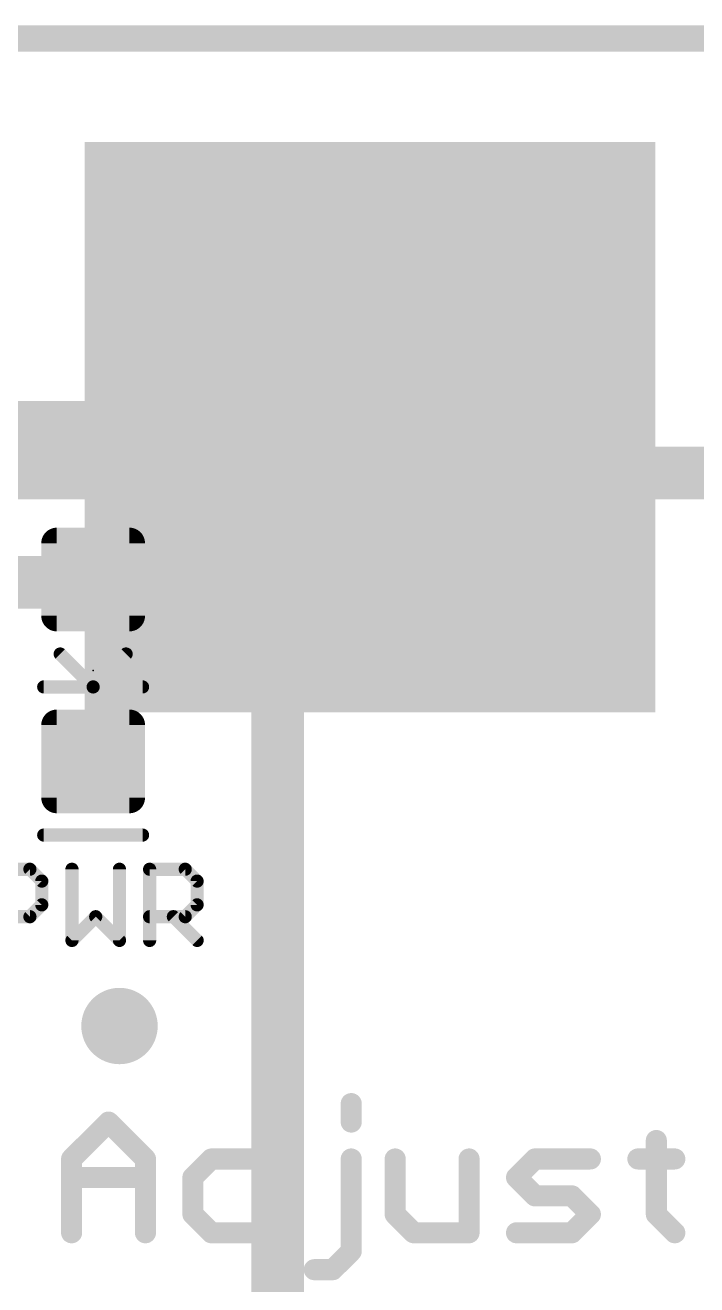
# Model space of a CAD drawing. Extents: x -33 to 74, y -21 to 38.
# Drawn here: x 17.89 to 24.36, y 26.08 to 38.23 of the extents above; entities that cross this region are included whole.
import ezdxf

# ---------------------------------------------------------------- set-up
doc = ezdxf.new("R2010")
doc.units = 0
for name, color, linetype in [('1', 12, 'CONTINUOUS'), ('16', 132, 'CONTINUOUS'), ('18', 110, 'CONTINUOUS'), ('20', 53, 'CONTINUOUS'), ('21', 41, 'CONTINUOUS'), ('23', 53, 'CONTINUOUS'), ('51', 53, 'CONTINUOUS')]:
    doc.layers.add(name, color=color, linetype=linetype)

# ---------------------------------------------------------------- blocks, each defined once
blk = doc.blocks.new('RECT')
blk.add_solid([(-0.5, -0.5), (0.5, -0.5), (-0.5, 0.5), (0.5, 0.5)])
blk = doc.blocks.new('RECT160000X160000R30')
at = {"const_width": 0.15}
blk.add_lwpolyline([(0.425, -0.35), (0.425, 0.35, 0.4142), (0.35, 0.425), (-0.35, 0.425, 0.4142), (-0.425, 0.35), (-0.425, -0.35, 0.4142), (-0.35, -0.425), (0.35, -0.425, 0.4142)], format="xyb", close=True, dxfattribs=at)
blk.add_solid([(-0.3754, -0.3754), (0.3754, -0.3754), (-0.3754, 0.3754), (0.3754, 0.3754)])
blk = doc.blocks.new('ROUNDV')
at = {"const_width": 0.5}
blk.add_lwpolyline([(0, -0.25, 1), (0, 0.25, 1), (0, -0.25)], format="xyb", dxfattribs=at)

msp = doc.modelspace()

# ---------------------------------------------------------------- linework, layer by layer
at = {"layer": '1'}
for points, const_width in [([(0, 38.1), (31.75, 38.1)], 0.254), ([(20.32, 33.909), (13.2236, 33.909)], 0.508), ([(20.32, 33.909), (29.591, 33.909)], 0.508), ([(20.32, 19.058), (20.32, 33.909)], 0.508), ([(17.018, 32.854), (18.542, 32.854)], 0.508), ([(18.542, 32.854), (18.542, 32.881)], 0.508)]:
    msp.add_lwpolyline(points, dxfattribs=dict(at, const_width=const_width))
at = {"layer": '1', "const_width": 0.254}
for points in [[(20.32, 34.036, 1), (20.32, 33.782)], [(20.447, 33.909, 1), (20.193, 33.909)], [(20.32, 33.782, 1), (20.32, 34.036)], [(18.669, 32.881, 1), (18.415, 32.881)], [(18.542, 32.727, 1), (18.542, 32.981)], [(18.415, 32.854, 1), (18.669, 32.854)]]:
    msp.add_lwpolyline(points, format="xyb", dxfattribs=at)
at = {"layer": '16'}
for points, const_width in [([(0, 38.1), (31.75, 38.1)], 0.254), ([(21.209, 34.35), (15.046, 34.35)], 0.508)]:
    msp.add_lwpolyline(points, dxfattribs=dict(at, const_width=const_width))
at = {"layer": '16', "const_width": 0.254}
msp.add_lwpolyline([(21.209, 34.223, 1), (21.209, 34.477)], format="xyb", dxfattribs=at)
at = {"layer": '20', "const_width": 0.2032}
msp.add_lwpolyline([(31.75, 38.1), (0, 38.1)], dxfattribs=at)
at = {"layer": '21'}
for points, const_width in [([(18.0658, 30.4483, 1), (18.0658, 30.3848)], 0.0635), ([(19.0183, 30.3848, 1), (19.0183, 30.4483)], 0.0635), ([(17.9551, 30.1093, 1), (17.9102, 30.0644)], 0.0635), ([(17.9327, 30.0551, 1), (17.9327, 30.1186)], 0.0635), ([(18.3697, 30.0869, 1), (18.3062, 30.0869)], 0.0635), ([(18.8273, 30.0869, 1), (18.7638, 30.0869)], 0.0635), ([(19.0863, 30.1186, 1), (19.0863, 30.0551)], 0.0635), ([(19.1181, 30.0869, 1), (19.0546, 30.0869)], 0.0635), ([(19.452, 30.1093, 1), (19.4071, 30.0644)], 0.0635), ([(19.4295, 30.0551, 1), (19.4295, 30.1186)], 0.0635), ([(18.0788, 29.9725, 1), (18.0153, 29.9725)], 0.0635), ([(18.0246, 29.95, 1), (18.0695, 29.9949)], 0.0635), ([(19.5757, 29.9725, 1), (19.5122, 29.9725)], 0.0635), ([(19.5215, 29.95, 1), (19.5664, 29.9949)], 0.0635), ([(18.0153, 29.7437, 1), (18.0788, 29.7437)], 0.0635), ([(18.0695, 29.7212, 1), (18.0246, 29.7661)], 0.0635), ([(19.5122, 29.7437, 1), (19.5757, 29.7437)], 0.0635), ([(19.5664, 29.7212, 1), (19.5215, 29.7661)], 0.0635), ([(17.9102, 29.6517, 1), (17.9551, 29.6068)], 0.0635), ([(17.9327, 29.5975, 1), (17.9327, 29.661)], 0.0635), ([(18.5892, 29.6517, 1), (18.5443, 29.6068)], 0.0635), ([(18.5892, 29.6068, 1), (18.5443, 29.6517)], 0.0635), ([(19.0863, 29.661, 1), (19.0863, 29.5975)], 0.0635), ([(19.3376, 29.6517, 1), (19.2927, 29.6068)], 0.0635), ([(19.4071, 29.6517, 1), (19.452, 29.6068)], 0.0635), ([(19.4295, 29.5975, 1), (19.4295, 29.661)], 0.0635), ([(18.3155, 29.423, 1), (18.3604, 29.378)], 0.0635), ([(18.3062, 29.4005, 1), (18.3697, 29.4005)], 0.0635), ([(18.7638, 29.4005, 1), (18.8273, 29.4005)], 0.0635), ([(18.7731, 29.378, 1), (18.818, 29.423)], 0.0635), ([(19.0546, 29.4005, 1), (19.1181, 29.4005)], 0.0635), ([(19.5215, 29.378, 1), (19.5664, 29.423)], 0.0635), ([(21.0798, 27.8268, 1), (20.9782, 27.8268)], 0.1016), ([(18.7261, 27.6847, 1), (18.6543, 27.6129)], 0.1016), ([(18.7261, 27.6129, 1), (18.6543, 27.6847)], 0.1016), ([(20.2663, 27.6488, 1), (20.1647, 27.6488)], 0.1016), ([(20.9782, 27.6488, 1), (21.0798, 27.6488)], 0.1016), ([(24.0202, 27.4709, 1), (23.9186, 27.4709)], 0.1016), ([(18.3851, 27.2929, 1), (18.2835, 27.2929)], 0.1016), ([(18.2984, 27.3288, 1), (18.3702, 27.257)], 0.1016), ([(19.0969, 27.2929, 1), (18.9953, 27.2929)], 0.1016), ([(19.0102, 27.257, 1), (19.082, 27.3288)], 0.1016), ([(19.6817, 27.3437, 1), (19.6817, 27.2421)], 0.1016), ([(19.7176, 27.257, 1), (19.6457, 27.3288)], 0.1016), ([(20.2155, 27.2421, 1), (20.2155, 27.3437)], 0.1016), ([(21.0798, 27.2929, 1), (20.9782, 27.2929)], 0.1016), ([(21.5035, 27.2929, 1), (21.4019, 27.2929)], 0.1016), ([(22.2153, 27.2929, 1), (22.1137, 27.2929)], 0.1016), ([(22.8, 27.3437, 1), (22.8, 27.2421)], 0.1016), ([(22.836, 27.257, 1), (22.7641, 27.3288)], 0.1016), ([(23.3339, 27.2421, 1), (23.3339, 27.3437)], 0.1016), ([(23.7915, 27.3437, 1), (23.7915, 27.2421)], 0.1016), ([(24.1474, 27.2421, 1), (24.1474, 27.3437)], 0.1016), ([(18.3343, 27.1658, 1), (18.3343, 27.0642)], 0.1016), ([(19.0461, 27.0642, 1), (19.0461, 27.1658)], 0.1016), ([(19.5545, 27.115, 1), (19.4529, 27.115)], 0.1016), ([(22.658, 27.1509, 1), (22.5862, 27.079)], 0.1016), ([(19.4678, 27.1509, 1), (19.5396, 27.079)], 0.1016), ([(22.5862, 27.1509, 1), (22.658, 27.079)], 0.1016), ([(22.8, 26.9878, 1), (22.8, 26.8862)], 0.1016), ([(22.7641, 26.9011, 1), (22.836, 26.9729)], 0.1016), ([(23.1919, 26.9729, 1), (23.12, 26.9011)], 0.1016), ([(23.1559, 26.8862, 1), (23.1559, 26.9878)], 0.1016), ([(19.5396, 26.795, 1), (19.4678, 26.7231)], 0.1016), ([(21.4886, 26.795, 1), (21.4168, 26.7231)], 0.1016), ([(23.3698, 26.7231, 1), (23.298, 26.795)], 0.1016), ([(24.0054, 26.795, 1), (23.9335, 26.7231)], 0.1016), ([(19.4529, 26.7591, 1), (19.5545, 26.7591)], 0.1016), ([(21.4019, 26.7591, 1), (21.5035, 26.7591)], 0.1016), ([(23.298, 26.7231, 1), (23.3698, 26.795)], 0.1016), ([(23.9186, 26.7591, 1), (24.0202, 26.7591)], 0.1016), ([(18.2835, 26.5811, 1), (18.3851, 26.5811)], 0.1016), ([(18.9953, 26.5811, 1), (19.0969, 26.5811)], 0.1016), ([(19.6817, 26.6319, 1), (19.6817, 26.5303)], 0.1016), ([(19.6457, 26.5452, 1), (19.7176, 26.617)], 0.1016), ([(20.1647, 26.5811, 1), (20.2663, 26.5811)], 0.1016), ([(20.2155, 26.5303, 1), (20.2155, 26.6319)], 0.1016), ([(21.6306, 26.6319, 1), (21.6306, 26.5303)], 0.1016), ([(21.5947, 26.5452, 1), (21.6666, 26.617)], 0.1016), ([(22.1137, 26.5811, 1), (22.2153, 26.5811)], 0.1016), ([(22.1645, 26.5303, 1), (22.1645, 26.6319)], 0.1016), ([(22.6221, 26.6319, 1), (22.6221, 26.5303)], 0.1016), ([(23.12, 26.617, 1), (23.1919, 26.5452)], 0.1016), ([(23.1559, 26.5303, 1), (23.1559, 26.6319)], 0.1016), ([(24.1115, 26.5452, 1), (24.1833, 26.617)], 0.1016), ([(21.0649, 26.3672, 1), (20.9931, 26.4391)], 0.1016), ([(20.9782, 26.4032, 1), (21.0798, 26.4032)], 0.1016), ([(20.6731, 26.276, 1), (20.6731, 26.1744)], 0.1016), ([(20.8151, 26.2611, 1), (20.887, 26.1893)], 0.1016), ([(20.851, 26.1744, 1), (20.851, 26.276)], 0.1016)]:
    msp.add_lwpolyline(points, format="xyb", dxfattribs=dict(at, const_width=const_width))
for points, const_width in [([(19.0183, 30.4165), (18.0658, 30.4165)], 0.127), ([(17.5895, 30.0869), (17.9327, 30.0869)], 0.127), ([(17.9327, 30.0869), (18.0471, 29.9725)], 0.127), ([(18.3379, 30.0869), (18.3379, 29.4005)], 0.127), ([(18.7955, 29.4005), (18.7955, 30.0869)], 0.127), ([(19.0863, 29.4005), (19.0863, 30.0869)], 0.127), ([(19.0863, 30.0869), (19.4295, 30.0869)], 0.127), ([(19.4295, 30.0869), (19.5439, 29.9725)], 0.127), ([(18.0471, 29.9725), (18.0471, 29.7437)], 0.127), ([(19.5439, 29.9725), (19.5439, 29.7437)], 0.127), ([(18.0471, 29.7437), (17.9327, 29.6293)], 0.127), ([(19.5439, 29.7437), (19.4295, 29.6293)], 0.127), ([(17.9327, 29.6293), (17.5895, 29.6293)], 0.127), ([(18.3379, 29.4005), (18.5667, 29.6293)], 0.127), ([(18.5667, 29.6293), (18.7955, 29.4005)], 0.127), ([(19.4295, 29.6293), (19.0863, 29.6293)], 0.127), ([(19.3151, 29.6293), (19.5439, 29.4005)], 0.127), ([(21.029, 27.8268), (21.029, 27.6488)], 0.2032), ([(18.3343, 27.2929), (18.6902, 27.6488)], 0.2032), ([(18.6902, 27.6488), (19.0461, 27.2929)], 0.2032), ([(20.2155, 27.6488), (20.2155, 26.5811)], 0.2032), ([(23.9694, 27.4709), (23.9694, 26.7591)], 0.2032), ([(18.3343, 26.5811), (18.3343, 27.2929)], 0.2032), ([(19.0461, 27.2929), (19.0461, 26.5811)], 0.2032), ([(19.5037, 27.115), (19.6817, 27.2929)], 0.2032), ([(19.6817, 27.2929), (20.2155, 27.2929)], 0.2032), ([(21.029, 26.4032), (21.029, 27.2929)], 0.2032), ([(21.4527, 27.2929), (21.4527, 26.7591)], 0.2032), ([(22.1645, 26.5811), (22.1645, 27.2929)], 0.2032), ([(22.6221, 27.115), (22.8, 27.2929)], 0.2032), ([(22.8, 27.2929), (23.3339, 27.2929)], 0.2032), ([(23.7915, 27.2929), (24.1474, 27.2929)], 0.2032), ([(18.3343, 27.115), (19.0461, 27.115)], 0.2032), ([(19.5037, 26.7591), (19.5037, 27.115)], 0.2032), ([(22.8, 26.937), (22.6221, 27.115)], 0.2032), ([(23.1559, 26.937), (22.8, 26.937)], 0.2032), ([(23.3339, 26.7591), (23.1559, 26.937)], 0.2032), ([(19.6817, 26.5811), (19.5037, 26.7591)], 0.2032), ([(21.4527, 26.7591), (21.6306, 26.5811)], 0.2032), ([(23.1559, 26.5811), (23.3339, 26.7591)], 0.2032), ([(23.9694, 26.7591), (24.1474, 26.5811)], 0.2032), ([(20.2155, 26.5811), (19.6817, 26.5811)], 0.2032), ([(21.6306, 26.5811), (22.1645, 26.5811)], 0.2032), ([(22.6221, 26.5811), (23.1559, 26.5811)], 0.2032), ([(20.851, 26.2252), (21.029, 26.4032)], 0.2032), ([(20.6731, 26.2252), (20.851, 26.2252)], 0.2032)]:
    msp.add_lwpolyline(points, dxfattribs=dict(at, const_width=const_width))
at = {"layer": '23'}
msp.add_point((18.542, 32.004), dxfattribs=at)
at = {"layer": '51', "const_width": 0.127}
for points in [[(18.542, 31.8453), (18.2245, 32.1628)], [(18.542, 31.8453), (18.8595, 32.1628)], [(18.542, 31.8453), (18.0658, 31.8453)], [(19.0183, 31.8453), (18.542, 31.8453)]]:
    msp.add_lwpolyline(points, dxfattribs=at)
at = {"layer": '51', "const_width": 0.0635}
for points in [[(18.247, 32.1852, 1), (18.202, 32.1403)], [(18.882, 32.1403, 1), (18.837, 32.1852)], [(18.0658, 31.877, 1), (18.0658, 31.8135)], [(18.542, 31.877, 1), (18.542, 31.8135)], [(18.5195, 31.8677, 1), (18.5645, 31.8228)], [(18.5195, 31.8228, 1), (18.5645, 31.8677)], [(18.542, 31.8135, 1), (18.542, 31.877)], [(19.0183, 31.8135, 1), (19.0183, 31.877)]]:
    msp.add_lwpolyline(points, format="xyb", dxfattribs=at)

# ---------------------------------------------------------------- block references
at = {"layer": '1', "rotation": 180}
for p in [(18.542, 32.881), (18.542, 31.127)]:
    msp.add_blockref('RECT160000X160000R30', p, dxfattribs=at)
at = {"layer": '16', "xscale": 5.5, "yscale": 5.5, "rotation": 90}
msp.add_blockref('RECT', (21.209, 34.35), dxfattribs=at)
at = {"layer": '18', "xscale": 0.7366, "yscale": 0.7366}
msp.add_blockref('ROUNDV', (18.796, 28.575), dxfattribs=at)
msp.add_blockref('ROUNDV', (18.796, 28.575), dxfattribs=at)

doc.saveas('drawing.dxf')
